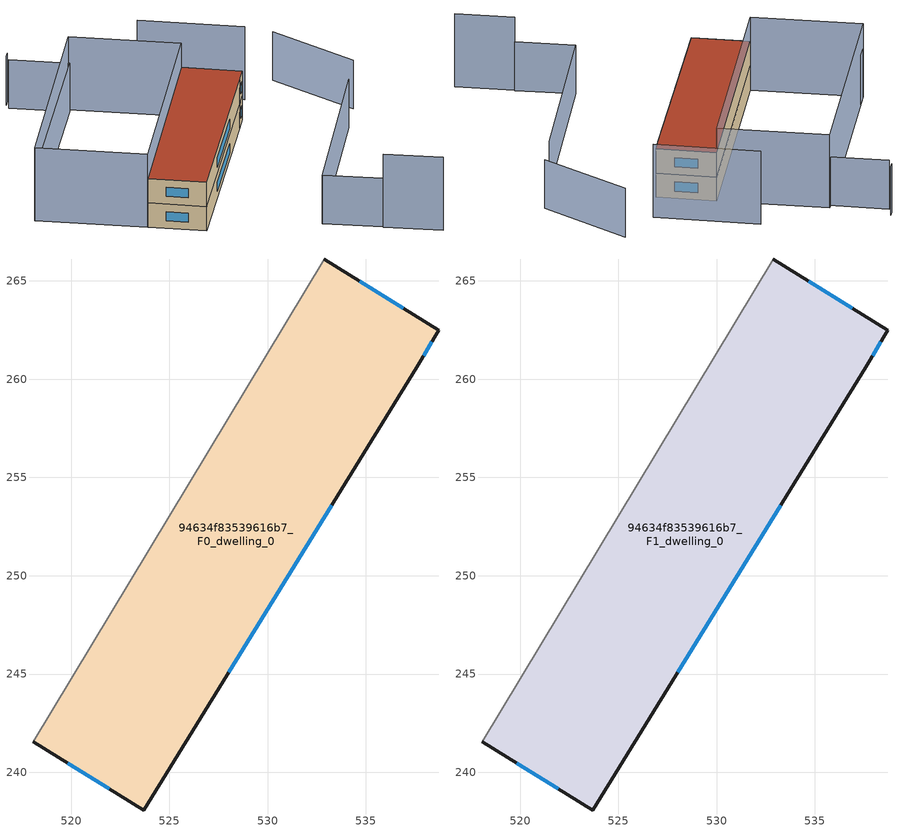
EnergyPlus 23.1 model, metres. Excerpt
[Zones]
94634f83539616b7_F0_dwelling_0
 floor ground (EU_floor_Construction): 538.7,262.49 537.58,260.61 523.71,238.08 518.08,241.55 532.88,266.11 z0
 wall outside (EU_wall_Construction): 518.08,241.55 523.71,238.08 537.58,260.61 538.7,262.49 532.88,266.11 z0:3
 wall adiabatic (EU_wall_Construction): 532.88,266.11 518.08,241.55 z0:3
 window (EU_Window_Construction): 528.03,245.1 533.26,253.59 / 519.83,240.47 521.95,239.16 / 536.89,263.62 534.69,264.98 / 537.93,261.2 538.35,261.9 z0.93:2.07
94634f83539616b7_F1_dwelling_0
 floor to 94634f83539616b7_F0_dwelling_0 (EU_floor_Construction): 538.7,262.49 537.58,260.61 523.71,238.08 518.08,241.55 532.88,266.11 z3
 wall outside (EU_wall_Construction): 518.08,241.55 523.71,238.08 537.58,260.61 538.7,262.49 532.88,266.11 z3:6
 wall adiabatic (EU_wall_Construction): 532.88,266.11 518.08,241.55 z3:6
 window (EU_Window_Construction): 528.03,245.1 533.26,253.59 / 519.83,240.47 521.95,239.16 / 536.89,263.62 534.69,264.98 / 537.93,261.2 538.35,261.9 z3.93:5.07
 roof outside (EU_roof_Construction): 523.71,238.08 537.58,260.61 538.7,262.49 532.88,266.11 518.08,241.55 z6
shading: 547.79,227.67 542.01,231.07 / 541,267.07 530.76,273.46 / 532.88,266.12 518.08,241.55 / 518.08,241.55 507.25,248.08 / 507.25,248.08 522.05,272.65 / 522.05,272.65 532.88,266.12 z0:9; 542.06,231.15 536.19,234.61 / 536.19,234.61 548.74,255.92 / 516.12,275.63 521.96,272.04 / 521.96,272.04 507.43,248.42 / 551.12,260.12 545.82,270.41 / 516.59,277.18 516.18,276.51 z0:6
[Building]
EU S2 Campaign: North Axis=0; Terrain=City; Solar Distribution=FullExterior
[Site:Location]
Montreal-Trudeau.Intl.AP: Latitude=45.4667; Longitude=-73.75; Time Zone=-5; Elevation=36
[SizingPeriod:WeatherFileDays]
AnnualSizingPeriod: Begin Month=1; Begin Day of Month=1; End Month=12; End Day of Month=31; Day of Week for Start Day=Monday; Use Weather File Daylight Saving Period=No; Use Weather File Rain and Snow Indicators=No
[MATERIAL]
EU_InternalMass_Material: Roughness=MediumRough; Thickness=0.1; Conductivity=1; Density=1800; Specific Heat=900; Thermal Absorptance=0.9; Solar Absorptance=0.7; Visible Absorptance=0.7
[MATERIAL:NOMASS] Roughness=MediumRough; Thermal Absorptance=0.9; Solar Absorptance=0.7; Visible Absorptance=0.7
Name | Thermal Resistance
EU_wall_NoMass; EU_floor_NoMass | 1.36485
EU_roof_NoMass | 2.55992
[WINDOWMATERIAL:SIMPLEGLAZINGSYSTEM]
EU_Window_SimpleGlazing: UFactor=3.92339; Solar Heat Gain Coefficient=0.8; Visible Transmittance=0.8
[CONSTRUCTION]
EU_wall_Construction: EU_wall_NoMass
EU_roof_Construction: EU_roof_NoMass
EU_floor_Construction: EU_floor_NoMass
EU_Window_Construction: EU_Window_SimpleGlazing
EU_InternalMass_Construction: EU_InternalMass_Material
[ZONE] Type=1; Multiplier=1; Ceiling Height=autocalculate; Floor Area=autocalculate; Part of Total Floor Area=Yes
Name | Volume
94634f83539616b7_F0_dwelling_0 | 580.231
94634f83539616b7_F1_dwelling_0 | 580.232
[INTERNALMASS] Construction=EU_InternalMass_Construction; Surface Area=193.411
Name | Zone or ZoneList
94634f83539616b7_F0_dwelling_0_EU_InternalMass | 94634f83539616b7_F0_dwelling_0
94634f83539616b7_F1_dwelling_0_EU_InternalMass | 94634f83539616b7_F1_dwelling_0
[OTHEREQUIPMENT] Fuel Type=Electricity; Design Level Calculation Method=Watts/Area; Power per Zone Floor Area=1; Fraction Latent=0; Fraction Radiant=0; Fraction Lost=0; Carbon Dioxide Generation Rate=0; EndUse Subcategory=EU_Step8_InternalGains
Name | Zone or ZoneList or Space or SpaceList | Schedule
EU_Step8_InternalGain_94634f83539616b7_F0_dwelling_0_f000 | 94634f83539616b7_F0_dwelling_0 | EU_Step8_GainSchedule_94634f83539616b7_F0_dwelling_0_f000
EU_Step8_InternalGain_94634f83539616b7_F1_dwelling_0_f000 | 94634f83539616b7_F1_dwelling_0 | EU_Step8_GainSchedule_94634f83539616b7_F1_dwelling_0_f000
[ZONEVENTILATION:DESIGNFLOWRATE] Schedule=EU_AlwaysOn; Design Flow Rate Calculation Method=AirChanges/Hour; Air Changes per Hour=0.860309; Ventilation Type=Natural; Fan Pressure Rise=0; Fan Total Efficiency=1; Constant Term Coefficient=1; Temperature Term Coefficient=0; Velocity Term Coefficient=0; Velocity Squared Term Coefficient=0; Minimum Indoor Temperature=-100; Maximum Indoor Temperature=100; Delta Temperature=-100; Minimum Outdoor Temperature=-100; Maximum Outdoor Temperature=100; Maximum Wind Speed=40
Name | Zone or ZoneList or Space or SpaceList
EU_ConstantAir_94634f83539616b7_F0_dwelling_0 | 94634f83539616b7_F0_dwelling_0
EU_ConstantAir_94634f83539616b7_F1_dwelling_0 | 94634f83539616b7_F1_dwelling_0
[HVACTEMPLATE:THERMOSTAT] Constant Heating Setpoint=20; Constant Cooling Setpoint=50
EU_HeatOnly_94634f83539616b7_F0_dwelling_0; EU_HeatOnly_94634f83539616b7_F1_dwelling_0
[HVACTEMPLATE:ZONE:IDEALLOADSAIRSYSTEM] System Availability Schedule=EU_AlwaysOn; Maximum Heating Supply Air Temperature=50; Minimum Cooling Supply Air Temperature=13; Maximum Heating Supply Air Humidity Ratio=0.0156; Minimum Cooling Supply Air Humidity Ratio=0.0077; Heating Limit=NoLimit; Cooling Limit=NoLimit; Heating Availability Schedule=EU_AlwaysOn; Cooling Availability Schedule=EU_CoolingOff; Dehumidification Control Type=ConstantSensibleHeatRatio; Cooling Sensible Heat Ratio=0.7; Dehumidification Setpoint=60; Humidification Control Type=None; Humidification Setpoint=30; Outdoor Air Method=None; Outdoor Air Flow Rate per Person=0.00944; Outdoor Air Flow Rate per Zone Floor Area=0; Outdoor Air Flow Rate per Zone=0; Demand Controlled Ventilation Type=None; Outdoor Air Economizer Type=NoEconomizer; Heat Recovery Type=None; Sensible Heat Recovery Effectiveness=0.7; Latent Heat Recovery Effectiveness=0.65
Name | Template Thermostat
94634f83539616b7_F0_dwelling_0 | EU_HeatOnly_94634f83539616b7_F0_dwelling_0
94634f83539616b7_F1_dwelling_0 | EU_HeatOnly_94634f83539616b7_F1_dwelling_0
[SIZING:ZONE] Zone Cooling Design Supply Air Temperature Input Method=SupplyAirTemperature; Zone Cooling Design Supply Air Temperature=13; Zone Heating Design Supply Air Temperature Input Method=SupplyAirTemperature; Zone Heating Design Supply Air Temperature=50; Zone Cooling Design Supply Air Humidity Ratio=0.008; Zone Heating Design Supply Air Humidity Ratio=0.008; Cooling Design Air Flow Method=DesignDay; Cooling Design Air Flow Rate=0; Cooling Minimum Air Flow per Zone Floor Area=0.000762; Cooling Minimum Air Flow=0; Cooling Minimum Air Flow Fraction=0.2; Heating Design Air Flow Method=DesignDay; Heating Design Air Flow Rate=0; Heating Maximum Air Flow per Zone Floor Area=0.002032; Heating Maximum Air Flow=0.141576; Heating Maximum Air Flow Fraction=0.3; Account for Dedicated Outdoor Air System=No; Dedicated Outdoor Air System Control Strategy=NeutralSupplyAir; Dedicated Outdoor Air Low Setpoint Temperature for Design=autosize; Dedicated Outdoor Air High Setpoint Temperature for Design=autosize; Zone Load Sizing Method=Sensible Load Only No Latent Load; Zone Latent Cooling Design Supply Air Humidity Ratio Input Method=HumidityRatioDifference; Zone Cooling Design Supply Air Humidity Ratio Difference=0.005; Zone Latent Heating Design Supply Air Humidity Ratio Input Method=HumidityRatioDifference; Zone Humidification Design Supply Air Humidity Ratio Difference=0.005
94634f83539616b7_F0_dwelling_0; 94634f83539616b7_F1_dwelling_0
[SCHEDULE:CONSTANT]
Name | Hourly Value
EU_AlwaysOn | 1
EU_CoolingOff | 0
[SCHEDULE:FILE] Column Number=1; Rows to Skip at Top=0; Number of Hours of Data=8760; Column Separator=Comma; Interpolate to Timestep=No; Minutes per Item=60; Adjust Schedule for Daylight Savings=Yes
Name | File
EU_Step8_GainSchedule_94634f83539616b7_F0_dwelling_0_f000 | ../../schedules/94634f83539616b7/94634f83539616b7_F0_dwelling_0_f000_gain.csv
EU_Step8_GainSchedule_94634f83539616b7_F1_dwelling_0_f000 | ../../schedules/94634f83539616b7/94634f83539616b7_F1_dwelling_0_f000_gain.csv
